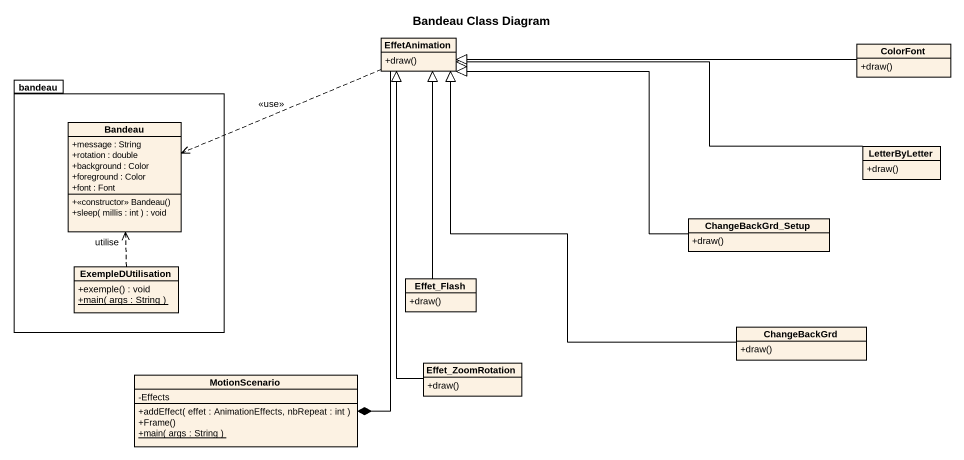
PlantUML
@startuml
title Bandeau Class Diagram
hide circle
hide empty members
skinparam classAttributeIconSize 0
class EffetAnimation {
  +draw()
}
class ColorFont {
  +draw()
}
package bandeau {
  class Bandeau {
    +message : String
    +rotation : double
    +background : Color
    +foreground : Color
    +font : Font
    +<<constructor>> Bandeau()
    +sleep( millis : int ) : void
  }
  class ExempleDUtilisation {
    +exemple() : void
    {static} +main( args : String )
  }
}
class LetterByLetter {
  +draw()
}
class ChangeBackGrd_Setup {
  +draw()
}
class Effet_Flash {
  +draw()
}
class ChangeBackGrd {
  +draw()
}
class Effet_ZoomRotation {
  +draw()
}
class MotionScenario {
  -Effects
  +addEffect( effet : AnimationEffects, nbRepeat : int )
  +Frame()
  {static} +main( args : String )
}
EffetAnimation .left.> Bandeau : <<use>>
ColorFont -left-|> EffetAnimation
LetterByLetter -left-|> EffetAnimation
ChangeBackGrd_Setup -left-|> EffetAnimation
ExempleDUtilisation .up.> Bandeau : utilise
Effet_Flash -up-|> EffetAnimation
ChangeBackGrd -up-|> EffetAnimation
Effet_ZoomRotation -up-|> EffetAnimation
MotionScenario *-up- EffetAnimation
@enduml
